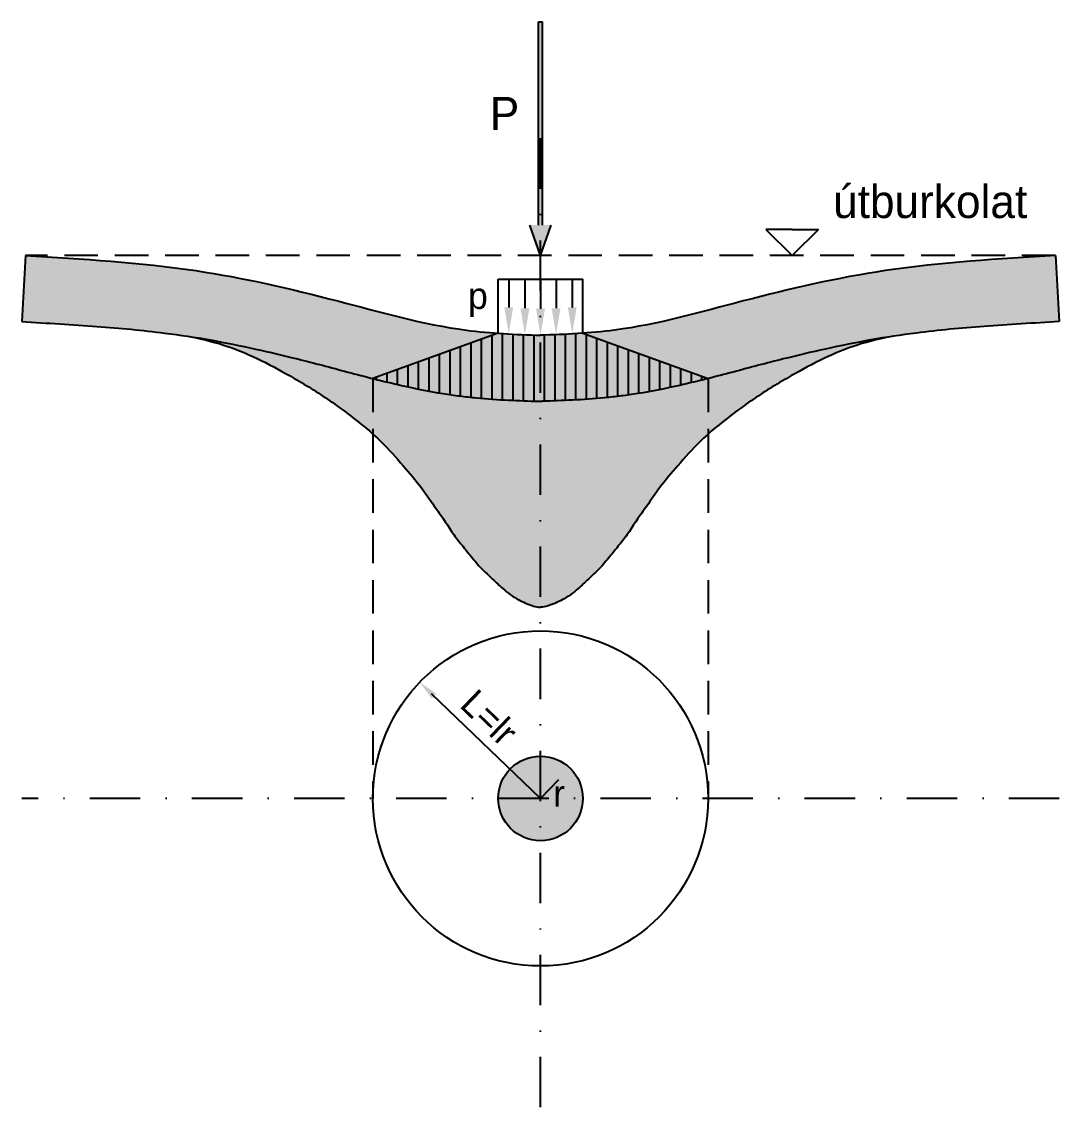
# Model space of a CAD drawing. Header units: millimetres. Extents: x 9 to 961, y -258 to 565.
# Drawn here: x 845.5 to 923.9, y -258.3 to -176.2 of the extents above; entities that cross this region are included whole.
import ezdxf

# ---------------------------------------------------------------- set-up
doc = ezdxf.new("R2010")
doc.units = ezdxf.units.MM
doc.linetypes.add('PONTVONAL', pattern=[25.4, 12.7, -6.35, 0, -6.35])
doc.linetypes.add('SZAGGATOTT', pattern=[19.05, 12.7, -6.35])
for name, color, linetype in [('Szurke_sraff', 254, 'Continuous'), ('Tengely', 1, 'PONTVONAL'), ('Text', 2, 'Continuous'), ('Vonal_025', 4, 'Continuous'), ('Vonal_035', 2, 'Continuous'), ('Vonal_050', 3, 'Continuous'), ('Vonal_sz_025', 4, 'SZAGGATOTT')]:
    doc.layers.add(name, color=color, linetype=linetype)
doc.styles.add('TextCS', font='SCHLBKI.TTF', dxfattribs={"height": 2.5})

msp = doc.modelspace()

# ---------------------------------------------------------------- hatches: boundary and pattern name
at = {"layer": 'Szurke_sraff'}
h = msp.add_hatch(color=256, dxfattribs=at)
edge = h.paths.add_edge_path()
edge.add_line((923.665, -193.882), (923.95, -198.874))
edge.add_spline(control_points=[(923.95, -198.874), (922.021, -198.984), (920.123, -199.093), (916.522, -199.365), (914.815, -199.525), (911.989, -199.882), (910.857, -200.054), (908.57, -200.461), (907.42, -200.693), (905.21, -201.18), (904.15, -201.432), (902.462, -201.854), (901.838, -202.014), (900.582, -202.343), (899.943, -202.514), (897.993, -203.03), (896.648, -203.38), (894.224, -203.927), (893.168, -204.14), (891.669, -204.38), (891.249, -204.441), (890.409, -204.548), (889.992, -204.594), (888.752, -204.714), (887.94, -204.769), (886.371, -204.85), (885.613, -204.877), (884.87, -204.898)], knot_values=[0, 0, 0, 0, 11.563245, 11.563245, 22.35895, 22.35895, 29.810375, 29.810375, 37.2618, 37.2618, 44.062619, 44.062619, 48.037139, 48.037139, 52.011658, 52.011658, 59.960697, 59.960697, 65.79921, 65.79921, 68.018396, 68.018396, 70.237582, 70.237582, 74.675955, 74.675955, 78.984352, 78.984352, 78.984352, 78.984352], degree=3, periodic=0)
edge.add_line((884.87, -204.898), (884.588, -204.898))
edge.add_spline(control_points=[(884.588, -204.898), (883.846, -204.877), (883.087, -204.85), (881.518, -204.769), (880.706, -204.714), (879.466, -204.594), (879.05, -204.548), (878.209, -204.441), (877.79, -204.38), (876.29, -204.14), (875.235, -203.927), (872.81, -203.38), (871.465, -203.03), (869.515, -202.514), (868.876, -202.343), (867.62, -202.014), (866.996, -201.854), (865.308, -201.432), (864.248, -201.18), (862.038, -200.693), (860.889, -200.461), (858.601, -200.054), (857.469, -199.882), (854.643, -199.525), (852.936, -199.365), (849.335, -199.093), (847.437, -198.984), (845.509, -198.874)], knot_values=[0, 0, 0, 0, 4.308397, 4.308397, 8.746769, 8.746769, 10.965955, 10.965955, 13.185142, 13.185142, 19.023655, 19.023655, 26.972693, 26.972693, 30.947213, 30.947213, 34.921732, 34.921732, 41.722551, 41.722551, 49.173976, 49.173976, 56.625401, 56.625401, 67.421107, 67.421107, 78.984352, 78.984352, 78.984352, 78.984352], degree=3, periodic=0)
edge.add_line((845.509, -198.874), (845.794, -193.882))
edge.add_spline(control_points=[(845.794, -193.882), (850.106, -194.129), (858.078, -194.584), (869.093, -197.134), (877.652, -199.608), (882.851, -199.847), (884.729, -199.9)], knot_values=[0, 0, 0, 0, 25.857461, 47.794105, 67.74782, 78.984352, 78.984352, 78.984352, 78.984352], degree=3, periodic=0)
edge.add_spline(control_points=[(884.729, -199.9), (886.607, -199.847), (891.806, -199.608), (900.366, -197.134), (911.381, -194.584), (919.352, -194.129), (923.665, -193.882)], knot_values=[0, 0, 0, 0, 11.236532, 31.190246, 53.12689, 78.984352, 78.984352, 78.984352, 78.984352], degree=3, periodic=0)
h = msp.add_hatch(color=10, dxfattribs=at)
edge = h.paths.add_edge_path()
edge.add_spline(control_points=[(872.059, -203.179), (871.417, -203.016), (870.786, -202.85), (869.515, -202.514), (868.876, -202.343), (867.62, -202.014), (866.996, -201.854), (865.308, -201.432), (864.248, -201.18), (862.038, -200.693), (860.889, -200.461), (859.219, -200.164), (858.696, -200.077), (858.171, -199.996)], knot_values=[26.383598, 26.383598, 26.383598, 26.383598, 30.179016, 30.179016, 34.153536, 34.153536, 38.128055, 38.128055, 44.928874, 44.928874, 52.380299, 52.380299, 55.807076, 55.807076, 55.807076, 55.807076], degree=3, periodic=0)
edge.add_spline(control_points=[(858.171, -199.996), (859.322, -200.218), (861.101, -200.681), (863.664, -201.791), (866.284, -203.231), (868.523, -204.617), (870.474, -206.067), (871.498, -206.877), (872.059, -207.376)], knot_values=[0, 0, 0, 0, 4.623344, 9.177016, 13.91721, 19.569987, 22.321115, 26.074918, 26.074918, 26.074918, 26.074918], degree=3, periodic=0)
edge.add_line((872.059, -207.376), (872.059, -203.179))
edge = h.paths.add_edge_path()
edge.add_line((884.729, -204.898), (884.588, -204.898))
edge.add_spline(control_points=[(884.588, -204.898), (883.846, -204.877), (883.087, -204.85), (882.123, -204.801), (881.931, -204.79), (881.738, -204.778)], knot_values=[73.610117, 73.610117, 73.610117, 73.610117, 77.918514, 77.918514, 78.984352, 78.984352, 78.984352, 78.984352], degree=3, periodic=0)
edge.add_spline(control_points=[(881.738, -204.778), (881.127, -204.741), (880.508, -204.695), (879.546, -204.602), (879.209, -204.565), (878.87, -204.524)], knot_values=[68.443098, 68.443098, 68.443098, 68.443098, 71.815633, 71.815633, 73.610117, 73.610117, 73.610117, 73.610117], degree=3, periodic=0)
edge.add_spline(control_points=[(878.87, -204.524), (878.79, -204.515), (878.71, -204.505), (878.209, -204.441), (877.79, -204.38), (876.845, -204.229), (876.321, -204.134), (875.804, -204.033)], knot_values=[62.942337, 62.942337, 62.942337, 62.942337, 63.367039, 63.367039, 65.586225, 65.586225, 68.443098, 68.443098, 68.443098, 68.443098], degree=3, periodic=0)
edge.add_spline(control_points=[(875.804, -204.033), (875.264, -203.927), (874.732, -203.814), (873.919, -203.631), (873.633, -203.564), (873.349, -203.496)], knot_values=[58.319863, 58.319863, 58.319863, 58.319863, 61.301503, 61.301503, 62.942337, 62.942337, 62.942337, 62.942337], degree=3, periodic=0)
edge.add_spline(control_points=[(873.349, -203.496), (872.914, -203.393), (872.484, -203.286), (872.059, -203.179)], knot_values=[55.807076, 55.807076, 55.807076, 55.807076, 58.319863, 58.319863, 58.319863, 58.319863], degree=3, periodic=0)
edge.add_line((872.059, -203.179), (872.059, -207.376))
edge.add_spline(control_points=[(872.059, -207.376), (872.27, -207.564), (872.564, -207.837), (872.848, -208.122), (872.932, -208.208)], knot_values=[26.074918, 26.074918, 26.074918, 26.074918, 27.486048, 28.087336, 28.087336, 28.087336, 28.087336], degree=3, periodic=0)
edge.add_spline(control_points=[(872.932, -208.208), (873.275, -208.561), (873.604, -208.927), (873.929, -209.298)], knot_values=[28.087336, 28.087336, 28.087336, 28.087336, 30.548411, 30.548411, 30.548411, 30.548411], degree=3, periodic=0)
edge.add_spline(control_points=[(873.929, -209.298), (874.069, -209.457), (874.587, -210.054), (875.105, -210.65), (875.462, -211.103)], knot_values=[30.548411, 30.548411, 30.548411, 30.548411, 31.60729, 34.493408, 34.493408, 34.493408, 34.493408], degree=3, periodic=0)
edge.add_spline(control_points=[(875.462, -211.103), (875.55, -211.214), (875.97, -211.76), (876.35, -212.335), (876.665, -212.781)], knot_values=[34.493408, 34.493408, 34.493408, 34.493408, 35.204141, 37.936007, 37.936007, 37.936007, 37.936007], degree=3, periodic=0)
edge.add_spline(control_points=[(876.665, -212.781), (876.676, -212.797), (876.938, -213.167), (877.444, -213.84), (877.924, -214.637), (878.216, -215.038), (878.28, -215.124)], knot_values=[37.936007, 37.936007, 37.936007, 37.936007, 38.03481, 40.198211, 42.145891, 42.679128, 42.679128, 42.679128, 42.679128], degree=3, periodic=0)
edge.add_spline(control_points=[(878.28, -215.124), (878.446, -215.346), (878.688, -215.647), (878.929, -215.947), (878.996, -216.03)], knot_values=[42.679128, 42.679128, 42.679128, 42.679128, 44.069623, 44.604604, 44.604604, 44.604604, 44.604604], degree=3, periodic=0)
edge.add_spline(control_points=[(878.996, -216.03), (879.163, -216.237), (879.445, -216.586), (879.729, -216.934), (879.847, -217.074)], knot_values=[44.604604, 44.604604, 44.604604, 44.604604, 45.933397, 46.847677, 46.847677, 46.847677, 46.847677], degree=3, periodic=0)
edge.add_spline(control_points=[(879.847, -217.074), (879.987, -217.238), (880.298, -217.591), (880.64, -217.913), (880.826, -218.086)], knot_values=[46.847677, 46.847677, 46.847677, 46.847677, 47.925136, 49.197865, 49.197865, 49.197865, 49.197865], degree=3, periodic=0)
edge.add_spline(control_points=[(880.826, -218.086), (880.92, -218.173), (881.135, -218.372), (881.348, -218.574), (881.467, -218.686)], knot_values=[49.197865, 49.197865, 49.197865, 49.197865, 49.8364, 50.660491, 50.660491, 50.660491, 50.660491], degree=3, periodic=0)
edge.add_spline(control_points=[(881.467, -218.686), (881.589, -218.801), (881.71, -218.914), (881.831, -219.02)], knot_values=[50.660491, 50.660491, 50.660491, 50.660491, 51.510038, 51.510038, 51.510038, 51.510038], degree=3, periodic=0)
edge.add_spline(control_points=[(881.831, -219.02), (881.845, -219.033), (881.953, -219.128), (882.061, -219.218), (882.154, -219.292)], knot_values=[51.510038, 51.510038, 51.510038, 51.510038, 51.608481, 52.274513, 52.274513, 52.274513, 52.274513], degree=3, periodic=0)
edge.add_spline(control_points=[(882.154, -219.292), (882.29, -219.4), (882.427, -219.501), (882.567, -219.595)], knot_values=[52.274513, 52.274513, 52.274513, 52.274513, 53.238527, 53.238527, 53.238527, 53.238527], degree=3, periodic=0)
edge.add_spline(control_points=[(882.567, -219.595), (882.695, -219.682), (882.827, -219.765), (882.963, -219.844)], knot_values=[53.238527, 53.238527, 53.238527, 53.238527, 54.126467, 54.126467, 54.126467, 54.126467], degree=3, periodic=0)
edge.add_spline(control_points=[(882.963, -219.844), (883.009, -219.871), (883.141, -219.945), (883.279, -220.017), (883.373, -220.063)], knot_values=[54.126467, 54.126467, 54.126467, 54.126467, 54.42747, 54.978593, 54.978593, 54.978593, 54.978593], degree=3, periodic=0)
edge.add_spline(control_points=[(883.373, -220.063), (883.465, -220.107), (883.562, -220.151), (883.667, -220.194)], knot_values=[54.978593, 54.978593, 54.978593, 54.978593, 55.516543, 55.516543, 55.516543, 55.516543], degree=3, periodic=0)
edge.add_spline(control_points=[(883.667, -220.194), (883.751, -220.228), (883.839, -220.261), (883.934, -220.295)], knot_values=[55.516543, 55.516543, 55.516543, 55.516543, 55.942049, 55.942049, 55.942049, 55.942049], degree=3, periodic=0)
edge.add_spline(control_points=[(883.934, -220.295), (883.994, -220.316), (884.056, -220.336), (884.122, -220.357)], knot_values=[55.942049, 55.942049, 55.942049, 55.942049, 56.210862, 56.210862, 56.210862, 56.210862], degree=3, periodic=0)
edge.add_spline(control_points=[(884.122, -220.357), (884.151, -220.366), (884.207, -220.384), (884.266, -220.401), (884.295, -220.409)], knot_values=[56.210862, 56.210862, 56.210862, 56.210862, 56.328395, 56.438476, 56.438476, 56.438476, 56.438476], degree=3, periodic=0)
edge.add_spline(control_points=[(884.295, -220.409), (884.327, -220.418), (884.36, -220.427), (884.394, -220.435)], knot_values=[56.438476, 56.438476, 56.438476, 56.438476, 56.558373, 56.558373, 56.558373, 56.558373], degree=3, periodic=0)
edge.add_spline(control_points=[(884.394, -220.435), (884.429, -220.443), (884.466, -220.451), (884.505, -220.458)], knot_values=[56.558373, 56.558373, 56.558373, 56.558373, 56.683217, 56.683217, 56.683217, 56.683217], degree=3, periodic=0)
edge.add_spline(control_points=[(884.505, -220.458), (884.538, -220.463), (884.572, -220.468), (884.607, -220.472)], knot_values=[56.683217, 56.683217, 56.683217, 56.683217, 56.789733, 56.789733, 56.789733, 56.789733], degree=3, periodic=0)
edge.add_spline(control_points=[(884.607, -220.472), (884.646, -220.476), (884.687, -220.479), (884.729, -220.481)], knot_values=[56.789733, 56.789733, 56.789733, 56.789733, 56.905505, 56.905505, 56.905505, 56.905505], degree=3, periodic=0)
edge.add_line((884.729, -220.481), (884.729, -204.898))
edge = h.paths.add_edge_path()
edge.add_spline(control_points=[(896.527, -208.208), (896.611, -208.122), (896.894, -207.837), (897.189, -207.564), (897.4, -207.376)], knot_values=[26.074918, 26.074918, 26.074918, 26.074918, 26.676206, 28.087336, 28.087336, 28.087336, 28.087336], degree=3, periodic=0)
edge.add_line((897.4, -207.376), (897.4, -203.179))
edge.add_spline(control_points=[(897.4, -203.179), (896.974, -203.286), (896.544, -203.393), (896.109, -203.496)], knot_values=[55.807076, 55.807076, 55.807076, 55.807076, 58.319853, 58.319853, 58.319853, 58.319853], degree=3, periodic=0)
edge.add_spline(control_points=[(896.109, -203.496), (895.825, -203.564), (895.539, -203.631), (894.726, -203.814), (894.194, -203.927), (893.655, -204.033)], knot_values=[58.319853, 58.319853, 58.319853, 58.319853, 59.960697, 59.960697, 62.942337, 62.942337, 62.942337, 62.942337], degree=3, periodic=0)
edge.add_spline(control_points=[(893.655, -204.033), (893.138, -204.134), (892.613, -204.229), (891.669, -204.38), (891.249, -204.441), (890.749, -204.505), (890.668, -204.515), (890.588, -204.524)], knot_values=[62.942337, 62.942337, 62.942337, 62.942337, 65.79921, 65.79921, 68.018396, 68.018396, 68.44311, 68.44311, 68.44311, 68.44311], degree=3, periodic=0)
edge.add_spline(control_points=[(890.588, -204.524), (890.249, -204.565), (889.913, -204.602), (888.951, -204.695), (888.331, -204.741), (887.72, -204.778)], knot_values=[68.44311, 68.44311, 68.44311, 68.44311, 70.237582, 70.237582, 73.610118, 73.610118, 73.610118, 73.610118], degree=3, periodic=0)
edge.add_spline(control_points=[(887.72, -204.778), (887.527, -204.79), (887.335, -204.801), (886.371, -204.85), (885.613, -204.877), (884.87, -204.898)], knot_values=[73.610118, 73.610118, 73.610118, 73.610118, 74.675955, 74.675955, 78.984352, 78.984352, 78.984352, 78.984352], degree=3, periodic=0)
edge.add_line((884.87, -204.898), (884.729, -204.898))
edge.add_line((884.729, -204.898), (884.729, -220.481))
edge.add_spline(control_points=[(884.729, -220.481), (884.772, -220.479), (884.812, -220.476), (884.851, -220.472)], knot_values=[56.789731, 56.789731, 56.789731, 56.789731, 56.905505, 56.905505, 56.905505, 56.905505], degree=3, periodic=0)
edge.add_spline(control_points=[(884.851, -220.472), (884.886, -220.468), (884.921, -220.463), (884.954, -220.458)], knot_values=[56.683217, 56.683217, 56.683217, 56.683217, 56.789731, 56.789731, 56.789731, 56.789731], degree=3, periodic=0)
edge.add_spline(control_points=[(884.954, -220.458), (884.992, -220.451), (885.029, -220.443), (885.064, -220.435)], knot_values=[56.558373, 56.558373, 56.558373, 56.558373, 56.683217, 56.683217, 56.683217, 56.683217], degree=3, periodic=0)
edge.add_spline(control_points=[(885.064, -220.435), (885.098, -220.427), (885.131, -220.418), (885.163, -220.409)], knot_values=[56.438476, 56.438476, 56.438476, 56.438476, 56.558373, 56.558373, 56.558373, 56.558373], degree=3, periodic=0)
edge.add_spline(control_points=[(885.163, -220.409), (885.192, -220.401), (885.251, -220.384), (885.308, -220.366), (885.336, -220.357)], knot_values=[56.210863, 56.210863, 56.210863, 56.210863, 56.320943, 56.438476, 56.438476, 56.438476, 56.438476], degree=3, periodic=0)
edge.add_spline(control_points=[(885.336, -220.357), (885.402, -220.336), (885.465, -220.316), (885.525, -220.295)], knot_values=[55.942049, 55.942049, 55.942049, 55.942049, 56.210863, 56.210863, 56.210863, 56.210863], degree=3, periodic=0)
edge.add_spline(control_points=[(885.525, -220.295), (885.619, -220.261), (885.708, -220.228), (885.791, -220.194)], knot_values=[55.516543, 55.516543, 55.516543, 55.516543, 55.942049, 55.942049, 55.942049, 55.942049], degree=3, periodic=0)
edge.add_spline(control_points=[(885.791, -220.194), (885.896, -220.151), (885.993, -220.107), (886.085, -220.063)], knot_values=[54.978595, 54.978595, 54.978595, 54.978595, 55.516543, 55.516543, 55.516543, 55.516543], degree=3, periodic=0)
edge.add_spline(control_points=[(886.085, -220.063), (886.179, -220.017), (886.317, -219.945), (886.449, -219.871), (886.495, -219.844)], knot_values=[54.126467, 54.126467, 54.126467, 54.126467, 54.677592, 54.978595, 54.978595, 54.978595, 54.978595], degree=3, periodic=0)
edge.add_spline(control_points=[(886.495, -219.844), (886.632, -219.765), (886.763, -219.683), (886.892, -219.595)], knot_values=[53.238854, 53.238854, 53.238854, 53.238854, 54.126467, 54.126467, 54.126467, 54.126467], degree=3, periodic=0)
edge.add_spline(control_points=[(886.892, -219.595), (887.031, -219.501), (887.168, -219.4), (887.304, -219.292)], knot_values=[52.274513, 52.274513, 52.274513, 52.274513, 53.238854, 53.238854, 53.238854, 53.238854], degree=3, periodic=0)
edge.add_spline(control_points=[(887.304, -219.292), (887.398, -219.218), (887.505, -219.128), (887.614, -219.033), (887.628, -219.02)], knot_values=[51.510038, 51.510038, 51.510038, 51.510038, 52.176071, 52.274513, 52.274513, 52.274513, 52.274513], degree=3, periodic=0)
edge.add_spline(control_points=[(887.628, -219.02), (887.748, -218.914), (887.869, -218.801), (887.992, -218.686)], knot_values=[50.660491, 50.660491, 50.660491, 50.660491, 51.510038, 51.510038, 51.510038, 51.510038], degree=3, periodic=0)
edge.add_spline(control_points=[(887.992, -218.686), (888.111, -218.574), (888.323, -218.372), (888.538, -218.173), (888.632, -218.086)], knot_values=[49.197875, 49.197875, 49.197875, 49.197875, 50.021966, 50.660491, 50.660491, 50.660491, 50.660491], degree=3, periodic=0)
edge.add_spline(control_points=[(888.632, -218.086), (888.819, -217.913), (889.161, -217.591), (889.472, -217.238), (889.611, -217.074)], knot_values=[46.847677, 46.847677, 46.847677, 46.847677, 48.120416, 49.197875, 49.197875, 49.197875, 49.197875], degree=3, periodic=0)
edge.add_spline(control_points=[(889.611, -217.074), (889.729, -216.934), (890.014, -216.586), (890.295, -216.237), (890.462, -216.03)], knot_values=[44.604604, 44.604604, 44.604604, 44.604604, 45.518884, 46.847677, 46.847677, 46.847677, 46.847677], degree=3, periodic=0)
edge.add_spline(control_points=[(890.462, -216.03), (890.529, -215.947), (890.837, -215.564), (891.39, -214.876), (892.015, -213.84), (892.52, -213.167), (892.782, -212.797), (892.793, -212.781)], knot_values=[37.936007, 37.936007, 37.936007, 37.936007, 38.470988, 40.394721, 42.3424, 44.505802, 44.604604, 44.604604, 44.604604, 44.604604], degree=3, periodic=0)
edge.add_spline(control_points=[(892.793, -212.781), (893.109, -212.335), (893.489, -211.76), (893.908, -211.214), (893.996, -211.103)], knot_values=[34.493408, 34.493408, 34.493408, 34.493408, 37.225274, 37.936007, 37.936007, 37.936007, 37.936007], degree=3, periodic=0)
edge.add_spline(control_points=[(893.996, -211.103), (894.353, -210.65), (894.872, -210.054), (895.39, -209.457), (895.53, -209.298)], knot_values=[30.548411, 30.548411, 30.548411, 30.548411, 33.434529, 34.493408, 34.493408, 34.493408, 34.493408], degree=3, periodic=0)
edge.add_spline(control_points=[(895.53, -209.298), (895.854, -208.927), (896.183, -208.561), (896.527, -208.208)], knot_values=[28.087336, 28.087336, 28.087336, 28.087336, 30.548411, 30.548411, 30.548411, 30.548411], degree=3, periodic=0)
edge = h.paths.add_edge_path()
edge.add_spline(control_points=[(901.731, -204.141), (902.262, -203.803), (902.898, -203.42), (903.541, -203.049), (903.639, -202.993)], knot_values=[13.351288, 13.351288, 13.351288, 13.351288, 16.495049, 17.060971, 17.060971, 17.060971, 17.060971], degree=3, periodic=0)
edge.add_spline(control_points=[(903.639, -202.993), (904.183, -202.681), (904.733, -202.379), (905.291, -202.092)], knot_values=[10.21597, 10.21597, 10.21597, 10.21597, 13.351288, 13.351288, 13.351288, 13.351288], degree=3, periodic=0)
edge.add_spline(control_points=[(905.291, -202.092), (905.476, -201.997), (906.389, -201.539), (907.327, -201.128), (908.091, -200.85)], knot_values=[5.11044, 5.11044, 5.11044, 5.11044, 6.149393, 10.21597, 10.21597, 10.21597, 10.21597], degree=3, periodic=0)
edge.add_spline(control_points=[(908.091, -200.85), (908.182, -200.817), (908.523, -200.696), (908.866, -200.586), (909.124, -200.51)], knot_values=[3.305511, 3.305511, 3.305511, 3.305511, 3.792607, 5.11044, 5.11044, 5.11044, 5.11044], degree=3, periodic=0)
edge.add_spline(control_points=[(909.124, -200.51), (909.438, -200.417), (909.762, -200.331), (910.107, -200.249)], knot_values=[1.703993, 1.703993, 1.703993, 1.703993, 3.305511, 3.305511, 3.305511, 3.305511], degree=3, periodic=0)
edge.add_spline(control_points=[(910.107, -200.249), (910.473, -200.161), (910.863, -200.078), (911.287, -199.996)], knot_values=[0, 0, 0, 0, 1.703993, 1.703993, 1.703993, 1.703993], degree=3, periodic=0)
edge.add_spline(control_points=[(911.287, -199.996), (910.763, -200.077), (910.239, -200.164), (908.923, -200.398), (908.129, -200.552), (907.333, -200.718)], knot_values=[26.383863, 26.383863, 26.383863, 26.383863, 29.810375, 29.810375, 34.962069, 34.962069, 34.962069, 34.962069], degree=3, periodic=0)
edge.add_spline(control_points=[(907.333, -200.718), (906.978, -200.792), (906.622, -200.869), (905.21, -201.18), (904.15, -201.432), (902.975, -201.726), (902.865, -201.753), (902.755, -201.781)], knot_values=[34.962069, 34.962069, 34.962069, 34.962069, 37.2618, 37.2618, 44.062619, 44.062619, 44.764418, 44.764418, 44.764418, 44.764418], degree=3, periodic=0)
edge.add_spline(control_points=[(902.755, -201.781), (902.241, -201.91), (901.727, -202.043), (900.582, -202.343), (899.943, -202.514), (898.673, -202.85), (898.042, -203.016), (897.4, -203.179)], knot_values=[44.764418, 44.764418, 44.764418, 44.764418, 48.037139, 48.037139, 52.011658, 52.011658, 55.807076, 55.807076, 55.807076, 55.807076], degree=3, periodic=0)
edge.add_line((897.4, -203.179), (897.4, -207.376))
edge.add_spline(control_points=[(897.4, -207.376), (897.552, -207.24), (897.707, -207.107), (897.863, -206.976)], knot_values=[25.053818, 25.053818, 25.053818, 25.053818, 26.074918, 26.074918, 26.074918, 26.074918], degree=3, periodic=0)
edge.add_spline(control_points=[(897.863, -206.976), (898.183, -206.707), (898.51, -206.447), (898.84, -206.192)], knot_values=[22.970073, 22.970073, 22.970073, 22.970073, 25.053818, 25.053818, 25.053818, 25.053818], degree=3, periodic=0)
edge.add_spline(control_points=[(898.84, -206.192), (898.942, -206.112), (899.41, -205.753), (899.882, -205.401), (900.255, -205.134)], knot_values=[20.026959, 20.026959, 20.026959, 20.026959, 20.675918, 22.970073, 22.970073, 22.970073, 22.970073], degree=3, periodic=0)
edge.add_spline(control_points=[(900.255, -205.134), (900.329, -205.081), (900.813, -204.739), (901.307, -204.41), (901.731, -204.141)], knot_values=[17.060971, 17.060971, 17.060971, 17.060971, 17.517943, 20.026959, 20.026959, 20.026959, 20.026959], degree=3, periodic=0)
h = msp.add_hatch(color=256, dxfattribs=at)
h.paths.add_polyline_path([(884.729, -231.74), (884.729, -234.937), (887.927, -234.937, 0.414214)])
h.paths.add_polyline_path([(887.927, -234.937), (884.729, -234.937), (884.729, -238.135, 0.414214)])
h.paths.add_polyline_path([(884.729, -234.937), (881.531, -234.937, 0.414214), (884.729, -238.135)])
h.paths.add_polyline_path([(884.729, -231.74, 0.414214), (881.531, -234.937), (884.729, -234.937)])
at = {"layer": 'Vonal_025'}
h = msp.add_hatch(dxfattribs=at)
h.set_pattern_fill('LINE', color=256, scale=0.25, angle=90, style=0)
edge = h.paths.add_edge_path()
edge.add_spline(control_points=[(884.729, -199.9), (883.661, -199.87), (882.594, -199.829), (881.531, -199.754)], knot_values=[72.590007, 72.590007, 72.590007, 72.590007, 78.984352, 78.984352, 78.984352, 78.984352], degree=3, periodic=0)
edge.add_line((881.531, -199.754), (872.059, -203.179))
edge.add_spline(control_points=[(872.059, -203.179), (872.761, -203.357), (873.478, -203.531), (875.235, -203.927), (876.29, -204.14), (877.79, -204.38), (878.209, -204.441), (879.05, -204.548), (879.466, -204.594), (880.706, -204.714), (881.518, -204.769), (883.087, -204.85), (883.846, -204.877), (884.588, -204.898)], knot_values=[55.807076, 55.807076, 55.807076, 55.807076, 59.960697, 59.960697, 65.79921, 65.79921, 68.018396, 68.018396, 70.237582, 70.237582, 74.675955, 74.675955, 78.984352, 78.984352, 78.984352, 78.984352], degree=3, periodic=0)
edge.add_line((884.588, -204.898), (884.729, -204.898))
edge.add_line((884.729, -204.898), (884.729, -199.9))
edge = h.paths.add_edge_path()
edge.add_spline(control_points=[(887.927, -199.754), (886.865, -199.829), (885.798, -199.87), (884.729, -199.9)], knot_values=[72.590007, 72.590007, 72.590007, 72.590007, 78.984352, 78.984352, 78.984352, 78.984352], degree=3, periodic=0)
edge.add_line((884.729, -199.9), (884.729, -204.898))
edge.add_line((884.729, -204.898), (884.87, -204.898))
edge.add_spline(control_points=[(884.87, -204.898), (885.613, -204.877), (886.371, -204.85), (887.94, -204.769), (888.752, -204.714), (889.992, -204.594), (890.409, -204.548), (891.249, -204.441), (891.669, -204.38), (893.168, -204.14), (894.224, -203.927), (895.981, -203.531), (896.697, -203.357), (897.4, -203.179)], knot_values=[55.807076, 55.807076, 55.807076, 55.807076, 60.115473, 60.115473, 64.553846, 64.553846, 66.773032, 66.773032, 68.992218, 68.992218, 74.830731, 74.830731, 78.984352, 78.984352, 78.984352, 78.984352], degree=3, periodic=0)
edge.add_line((897.4, -203.179), (887.927, -199.754))
at = {"layer": 'Vonal_050'}
msp.add_hatch(color=256, dxfattribs=at).paths.add_polyline_path([(884.729, -193.882), (885.545, -191.571), (884.889, -191.571), (884.889, -176.189), (884.569, -176.189), (884.569, -191.571), (883.913, -191.571)])

# ---------------------------------------------------------------- linework, layer by layer
at = {"layer": 'Tengely', "ltscale": 0.3}
for p, q in [((884.729, -258.297), (884.729, -183.816)), ((923.95, -234.937), (845.509, -234.937))]:
    msp.add_line(p, q, dxfattribs=at)
at = {"layer": 'Vonal_025'}
for p, q in [((882.329, -195.652), (882.329, -197.804)), ((883.552, -195.652), (883.552, -197.861)), ((884.729, -195.652), (884.729, -197.9)), ((885.906, -195.652), (885.906, -197.861)), ((887.13, -195.652), (887.13, -197.804)), ((884.729, -234.937), (876.5, -227.019))]:
    msp.add_line(p, q, dxfattribs=at)
msp.add_lwpolyline([(886.08, -233.534), (884.729, -234.937)], dxfattribs=at)
for points in [[(881.995, -197.804), (882.662, -197.804), (882.329, -199.804)], [(883.219, -197.861), (883.886, -197.861), (883.552, -199.861)], [(886.239, -197.861), (885.573, -197.861), (885.906, -199.861)], [(886.796, -197.804), (887.463, -197.804), (887.13, -199.804)], [(884.396, -197.9), (885.063, -197.9), (884.729, -199.9)], [(876.507, -227.372), (875.599, -226.152), (876.853, -227.012)], [(885.726, -233.541), (886.946, -232.633), (886.087, -233.887)]]:
    msp.add_solid(points, dxfattribs=at)
at = {"layer": 'Vonal_035'}
for p, q in [((903.76, -191.901), (901.766, -191.901)), ((901.766, -191.901), (903.76, -193.882)), ((903.76, -191.901), (905.754, -191.901)), ((905.754, -191.901), (903.76, -193.882)), ((881.531, -199.754), (881.531, -195.652)), ((881.531, -195.652), (887.927, -195.652)), ((887.927, -199.754), (887.927, -195.652)), ((881.531, -199.754), (872.059, -203.179)), ((887.927, -199.754), (897.4, -203.179))]:
    msp.add_line(p, q, dxfattribs=at)
for radius in [12.67, 3.198]:
    msp.add_circle((884.729, -234.937), radius, dxfattribs=at)
at = {"layer": 'Vonal_050'}
for p, q in [((884.569, -191.571), (884.569, -176.189)), ((884.569, -176.189), (884.889, -176.189)), ((884.889, -191.571), (884.889, -176.189)), ((884.889, -191.571), (884.889, -176.189)), ((884.729, -193.882), (883.913, -191.571)), ((884.729, -193.882), (885.545, -191.571)), ((845.794, -193.882), (845.509, -198.874)), ((923.665, -193.882), (923.95, -198.874)), ((884.588, -204.898), (884.87, -204.898))]:
    msp.add_line(p, q, dxfattribs=at)
for points, knots in [([(845.794, -193.882), (850.106, -194.129), (858.078, -194.584), (869.093, -197.134), (877.652, -199.608), (882.851, -199.847), (884.729, -199.9)], [0, 0, 0, 0, 25.857461, 47.794105, 67.74782, 78.984352, 78.984352, 78.984352, 78.984352]), ([(923.665, -193.882), (919.352, -194.129), (911.381, -194.584), (900.366, -197.134), (891.806, -199.608), (886.607, -199.847), (884.729, -199.9)], [0, 0, 0, 0, 25.857461, 47.794105, 67.74782, 78.984352, 78.984352, 78.984352, 78.984352]), ([(845.509, -198.874), (847.437, -198.984), (849.335, -199.093), (852.936, -199.365), (854.643, -199.525), (857.469, -199.882), (858.601, -200.054), (860.889, -200.461), (862.038, -200.693), (864.248, -201.18), (865.308, -201.432), (866.996, -201.854), (867.62, -202.014), (868.876, -202.343), (869.515, -202.514), (871.465, -203.03), (872.81, -203.38), (875.235, -203.927), (876.29, -204.14), (877.79, -204.38), (878.209, -204.441), (879.05, -204.548), (879.466, -204.594), (880.706, -204.714), (881.518, -204.769), (883.087, -204.85), (883.846, -204.877), (884.588, -204.898)], [0, 0, 0, 0, 11.563245, 11.563245, 22.35895, 22.35895, 29.810375, 29.810375, 37.2618, 37.2618, 44.062619, 44.062619, 48.037139, 48.037139, 52.011658, 52.011658, 59.960697, 59.960697, 65.79921, 65.79921, 68.018396, 68.018396, 70.237582, 70.237582, 74.675955, 74.675955, 78.984352, 78.984352, 78.984352, 78.984352]), ([(923.95, -198.874), (922.021, -198.984), (920.123, -199.093), (916.522, -199.365), (914.815, -199.525), (911.989, -199.882), (910.857, -200.054), (908.57, -200.461), (907.42, -200.693), (905.21, -201.18), (904.15, -201.432), (902.462, -201.854), (901.838, -202.014), (900.582, -202.343), (899.943, -202.514), (897.993, -203.03), (896.648, -203.38), (894.224, -203.927), (893.168, -204.14), (891.669, -204.38), (891.249, -204.441), (890.409, -204.548), (889.992, -204.594), (888.752, -204.714), (887.94, -204.769), (886.371, -204.85), (885.613, -204.877), (884.87, -204.898)], [0, 0, 0, 0, 11.563245, 11.563245, 22.35895, 22.35895, 29.810375, 29.810375, 37.2618, 37.2618, 44.062619, 44.062619, 48.037139, 48.037139, 52.011658, 52.011658, 59.960697, 59.960697, 65.79921, 65.79921, 68.018396, 68.018396, 70.237582, 70.237582, 74.675955, 74.675955, 78.984352, 78.984352, 78.984352, 78.984352]), ([(858.171, -199.996), (859.322, -200.218), (861.101, -200.681), (863.664, -201.791), (866.284, -203.231), (868.523, -204.617), (870.7, -206.236), (872.587, -207.748), (874.277, -209.699), (875.664, -211.292), (876.61, -212.73), (877.444, -213.84), (878.068, -214.876), (878.788, -215.772), (879.512, -216.671), (880.246, -217.564), (881.092, -218.322), (882.028, -219.233), (882.921, -219.864), (883.825, -220.284), (884.517, -220.473), (884.729, -220.481)], [0, 0, 0, 0, 4.623344, 9.177016, 13.91721, 19.569987, 22.321115, 27.486048, 31.60729, 35.204141, 38.03481, 40.198211, 42.145891, 44.069623, 45.933397, 47.925136, 49.8364, 51.608481, 54.42747, 56.328395, 56.905505, 56.905505, 56.905505, 56.905505]), ([(911.287, -199.996), (910.136, -200.218), (908.357, -200.681), (905.794, -201.791), (903.174, -203.231), (900.935, -204.617), (898.758, -206.236), (896.871, -207.748), (895.181, -209.699), (893.795, -211.292), (892.849, -212.73), (892.015, -213.84), (891.39, -214.876), (890.671, -215.772), (889.946, -216.671), (889.212, -217.564), (888.367, -218.322), (887.431, -219.233), (886.537, -219.864), (885.633, -220.284), (884.941, -220.473), (884.729, -220.481)], [0, 0, 0, 0, 4.623344, 9.177016, 13.91721, 19.569987, 22.321115, 27.486048, 31.60729, 35.204141, 38.03481, 40.198211, 42.145891, 44.069623, 45.933397, 47.925136, 49.8364, 51.608481, 54.42747, 56.328395, 56.905505, 56.905505, 56.905505, 56.905505])]:
    msp.add_open_spline(points, degree=3, knots=knots, dxfattribs=at)
at = {"layer": 'Vonal_sz_025', "ltscale": 0.2}
for p, q in [((923.665, -193.882), (845.794, -193.882)), ((872.059, -203.179), (872.059, -234.937)), ((897.4, -203.179), (897.4, -234.937))]:
    msp.add_line(p, q, dxfattribs=at)

# ---------------------------------------------------------------- texts
at = {"layer": 'Text', "char_height": 2.5, "attachment_point": 1, "style": 'TextCS'}
for s, insert, width in [('P', (880.895, -181.877), 2.18197), ('útburkolat', (906.846, -188.539), 20.77996)]:
    msp.add_mtext(s, dxfattribs=dict(at, insert=insert, width=width))
at = {"layer": 'Vonal_035', "char_height": 2, "width": 0.91698, "attachment_point": 1, "style": 'TextCS'}
for s, insert in [('p', (879.256, -195.916)), ('r', (885.69, -233.558))]:
    msp.add_mtext(s, dxfattribs=dict(at, insert=insert))
at = {"layer": 'Vonal_035', "insert": (879.918, -226.527), "char_height": 2, "width": 5.85398, "attachment_point": 1, "rotation": 316.10289, "style": 'TextCS'}
msp.add_mtext('L=lr', dxfattribs=at)

doc.saveas('drawing.dxf')
